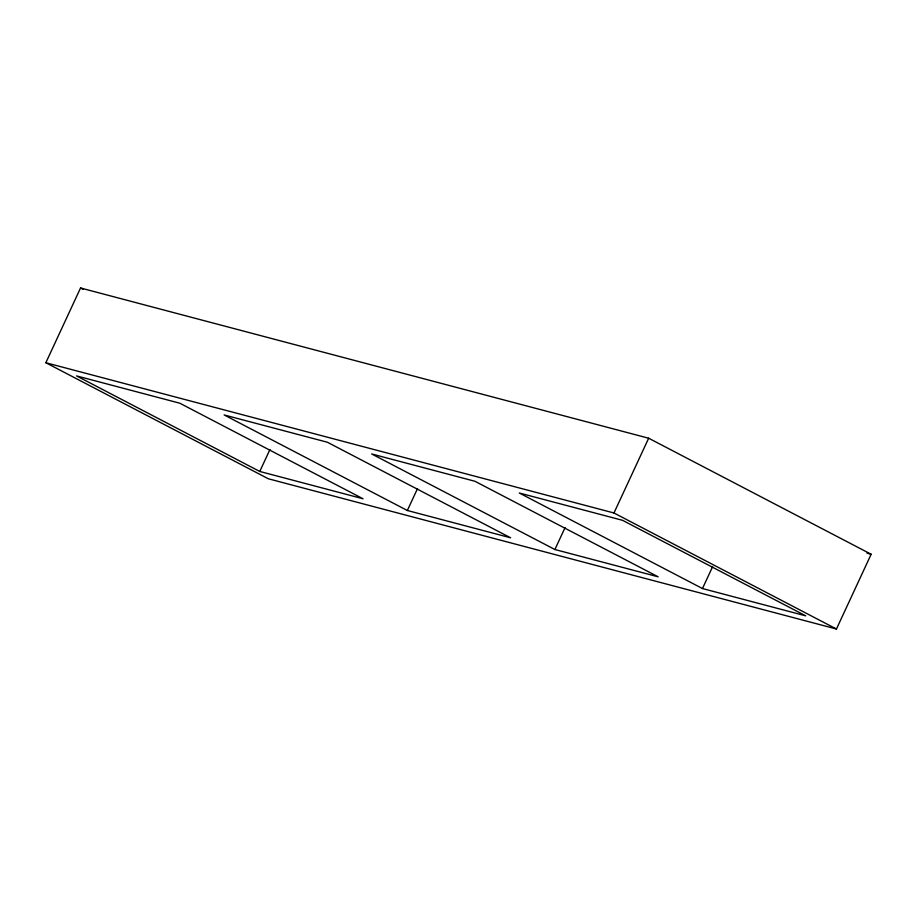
<?xml version="1.0" encoding="UTF-8"?>
<svg xmlns="http://www.w3.org/2000/svg" width="917" height="917" viewBox="0 0 917 917"><rect width="100%" height="100%" fill="white"/><g stroke="black" fill="none" stroke-linecap="round" stroke-linejoin="round"><path stroke-width="1.38" d="M45.85 362.742L80.547 287.984L648.663 438.223L871.15 554.258L836.453 629.016L268.337 478.777L45.85 362.742L613.966 512.981L836.453 629.016M259.763 471.453L363.04 498.768L179.824 403.216L76.558 375.913L259.763 471.453L269.942 449.548M407.343 510.494L510.62 537.798L327.403 442.246L224.138 414.942L407.343 510.494L417.522 488.578M554.888 549.512L658.165 576.816L474.949 481.276L371.683 453.961L554.888 549.512L565.067 527.596M613.966 512.981L648.663 438.223M702.468 588.542L805.745 615.857L622.528 520.306L519.263 492.991L702.468 588.542L712.647 566.626M867.001 553.169L871.15 554.258M80.547 287.984L83.08 289.302"/></g></svg>
